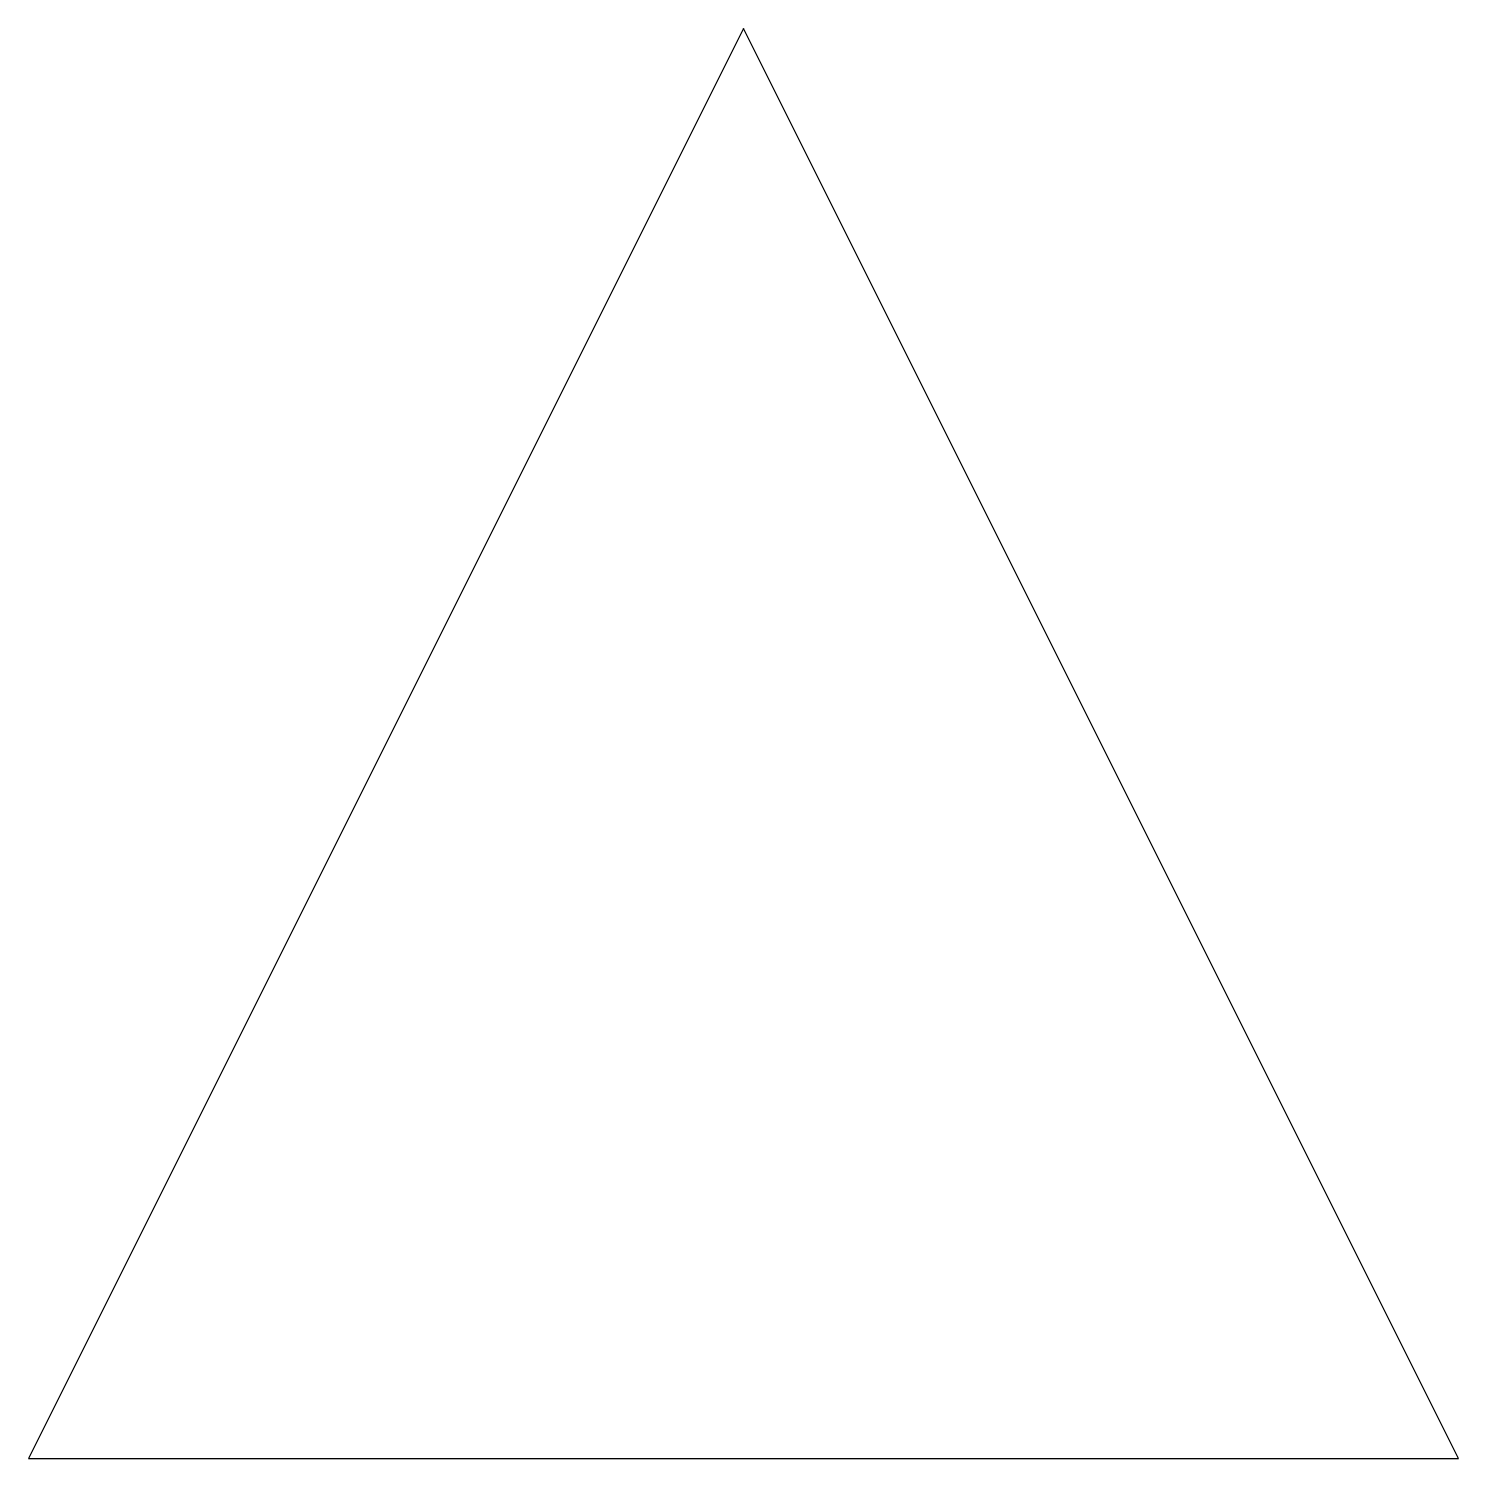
# Model space of a CAD drawing. Extents: x 0 to 100, y 0 to 100.
import ezdxf

# ---------------------------------------------------------------- set-up
doc = ezdxf.new("R2010")
doc.units = 0

msp = doc.modelspace()

# ---------------------------------------------------------------- linework, layer by layer
for p, q in [((50, 100, 7), (0, 0)), ((100, 0), (50, 100, 7)), ((0, 0), (100, 0))]:
    msp.add_line(p, q)

doc.saveas('drawing.dxf')
